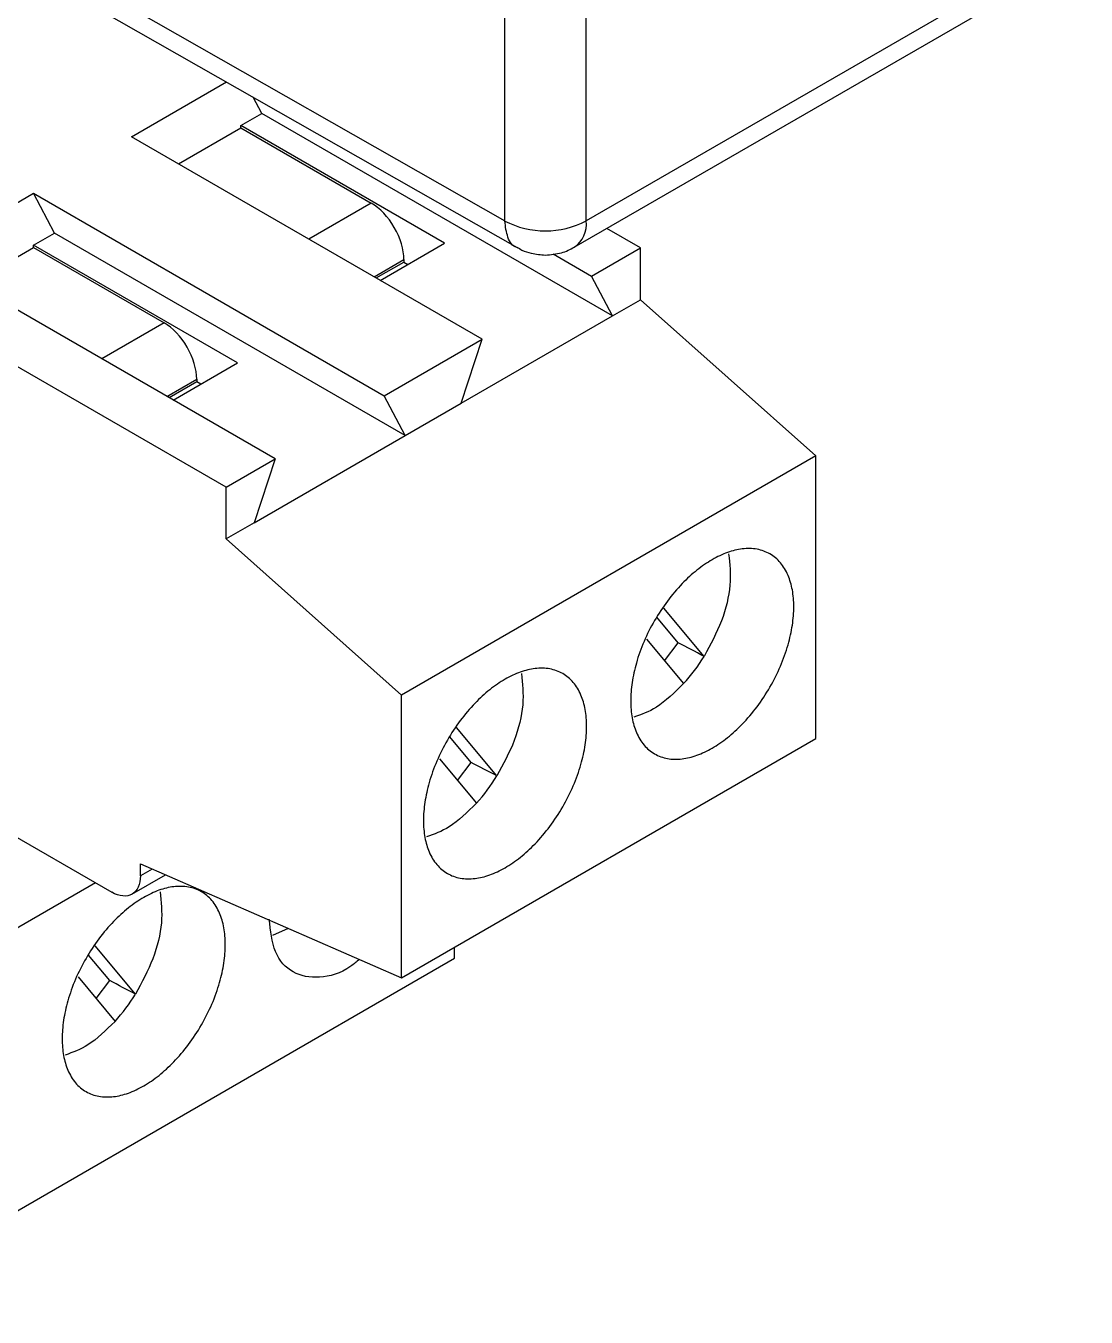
# Model space of a CAD drawing. Header units: millimetres. Extents: x 0 to 432, y 0 to 279.
# Drawn here: x 394.14 to 412.52, y 159.79 to 182.17 of the extents above; entities that cross this region are included whole.
import ezdxf

# ---------------------------------------------------------------- set-up
doc = ezdxf.new("R2010")
doc.units = ezdxf.units.MM

msp = doc.modelspace()

# ---------------------------------------------------------------- linework, layer by layer
for p, q in [((402.445, 178.788), (402.445, 211.293)), ((403.857, 178.789), (403.857, 211.294)), ((384.771, 188.856), (402.445, 178.788)), ((384.756, 188.524), (402.657, 178.327)), ((412.525, 183.793), (403.857, 178.789)), ((403.649, 178.331), (412.317, 183.335)), ((397.612, 174.174), (384.401, 181.801)), ((395.972, 180.248), (397.617, 181.198)), ((398.23, 180.653), (398.082, 180.933)), ((397.867, 180.444), (398.23, 180.653)), ((404.311, 177.142), (398.23, 180.653)), ((401.402, 178.403), (397.867, 180.444)), ((397.867, 180.403), (397.867, 180.444)), ((402.053, 176.737), (395.972, 180.248)), ((396.785, 179.778), (397.867, 180.403)), ((397.867, 180.403), (400.13, 179.097)), ((392.38, 178.174), (394.275, 179.268)), ((394.275, 179.268), (400.356, 175.758)), ((394.637, 178.579), (394.275, 179.268)), ((400.13, 179.097), (399.048, 178.472)), ((404.796, 178.321), (404.214, 178.657)), ((394.275, 178.37), (394.637, 178.579)), ((400.719, 175.069), (394.637, 178.579)), ((393.193, 177.705), (394.275, 178.329)), ((397.81, 176.329), (394.275, 178.37)), ((394.275, 178.329), (394.275, 178.37)), ((394.275, 178.329), (396.537, 177.023)), ((400.285, 177.758), (401.402, 178.403)), ((403.282, 178.216), (403.948, 177.831)), ((403.948, 177.831), (404.796, 178.321)), ((404.796, 177.423), (404.796, 178.321)), ((398.461, 174.664), (392.38, 178.174)), ((400.179, 177.819), (400.695, 178.117)), ((400.215, 177.799), (400.695, 178.076)), ((400.695, 178.117), (400.695, 178.076)), ((400.695, 178.076), (400.766, 178.035)), ((404.311, 177.142), (403.948, 177.831)), ((404.311, 177.142), (404.796, 177.423)), ((407.837, 174.717), (404.796, 177.423)), ((401.69, 175.63), (404.311, 177.142)), ((396.537, 177.023), (395.456, 176.398)), ((400.356, 175.758), (402.053, 176.737)), ((401.69, 175.63), (402.053, 176.737)), ((396.693, 175.684), (397.81, 176.329)), ((396.587, 175.745), (397.103, 176.043)), ((396.623, 175.725), (397.103, 176.002)), ((397.103, 176.043), (397.103, 176.002)), ((397.103, 176.002), (397.174, 175.962)), ((400.719, 175.069), (400.356, 175.758)), ((400.719, 175.069), (401.69, 175.63)), ((398.098, 173.556), (400.719, 175.069)), ((397.612, 174.174), (398.461, 174.664)), ((398.461, 174.664), (398.098, 173.556)), ((407.837, 174.717), (400.653, 170.57)), ((407.837, 169.818), (407.837, 174.717)), ((397.612, 173.276), (397.612, 174.174)), ((398.098, 173.556), (397.612, 173.276)), ((400.653, 170.57), (397.612, 173.276)), ((405.9, 171.24), (405.202, 172.078)), ((405.452, 171.475), (405.083, 171.918)), ((404.902, 171.54), (405.544, 170.768)), ((405.216, 171.162), (405.452, 171.475)), ((400.653, 165.67), (400.653, 170.57)), ((402.308, 169.167), (401.61, 170.005)), ((400.653, 165.67), (407.837, 169.818)), ((401.86, 169.401), (401.491, 169.844)), ((401.31, 169.466), (401.952, 168.694)), ((391.885, 169.315), (395.632, 167.151)), ((401.624, 169.089), (401.86, 169.401)), ((395.981, 167.116), (396.563, 167.452)), ((396.127, 167.641), (400.653, 165.67)), ((396.127, 167.437), (396.127, 167.641)), ((396.329, 167.554), (396.127, 167.437)), ((395.351, 167.314), (390.796, 164.684)), ((398.69, 166.525), (398.416, 166.402)), ((396.043, 165.385), (395.345, 166.223)), ((401.572, 166.006), (401.572, 166.201)), ((390.796, 159.785), (401.572, 166.006)), ((395.595, 165.62), (395.226, 166.062)), ((395.045, 165.685), (395.687, 164.913)), ((395.359, 165.307), (395.595, 165.62))]:
    msp.add_line(p, q)
for centre, radius, start, end in [((403.149, 180.154), 1.538, 242.7287, 297.3809), ((403.38, 178.729), 0.48, 304.1785, 7.2154), ((403.164, 172.932), 3.217, 317.7293, 328.274), ((399.572, 170.858), 3.217, 317.7293, 328.274), ((393.307, 167.077), 3.217, 317.7293, 328.274)]:
    msp.add_arc(centre, radius, start, end)
for points, knots in [([(400.695, 178.117), (400.695, 178.288), (400.634, 178.493), (400.425, 178.856), (400.278, 179.011), (400.13, 179.097)], [0, 0, 0, 0, 0.5, 0.5, 1, 1, 1, 1]), ([(402.656, 178.329), (402.655, 178.329), (402.577, 178.344), (402.482, 178.494), (402.457, 178.69), (402.445, 178.788)], [0, 0, 0, 0, 0.0068733, 0.503437, 1, 1, 1, 1]), ([(402.659, 178.334), (402.686, 178.316), (402.761, 178.268), (402.928, 178.215), (403.067, 178.204), (403.149, 178.197)], [0, 0, 0, 0, 0.185928, 0.52085, 1, 1, 1, 1]), ([(403.149, 178.197), (403.243, 178.205), (403.379, 178.216), (403.545, 178.274), (403.614, 178.316), (403.647, 178.336)], [0, 0, 0, 0, 0.538377, 0.776341, 1, 1, 1, 1]), ([(397.103, 176.043), (397.103, 176.214), (397.042, 176.419), (396.833, 176.782), (396.686, 176.937), (396.537, 177.023)], [0, 0, 0, 0, 0.5, 0.5, 1, 1, 1, 1]), ([(406.041, 169.65), (405.952, 169.599), (405.774, 169.515), (405.51, 169.452), (405.259, 169.456), (405.034, 169.539), (404.85, 169.692), (404.721, 169.908), (404.643, 170.168), (404.619, 170.462), (404.643, 170.784), (404.72, 171.133), (404.85, 171.499), (405.034, 171.864), (405.259, 172.206), (405.51, 172.501), (405.774, 172.743), (406.041, 172.925), (406.308, 173.051), (406.572, 173.114), (406.823, 173.11), (407.048, 173.027), (407.232, 172.874), (407.361, 172.658), (407.439, 172.398), (407.463, 172.104), (407.439, 171.782), (407.361, 171.433), (407.232, 171.067), (407.048, 170.702), (406.823, 170.36), (406.572, 170.065), (406.308, 169.823), (406.13, 169.701), (406.041, 169.65)], [0, 0, 0, 0, 0.02999, 0.060002, 0.092479, 0.125, 0.157477, 0.189998, 0.219977, 0.25, 0.279979, 0.310002, 0.342479, 0.375, 0.407477, 0.439998, 0.469977, 0.5, 0.529979, 0.560002, 0.592479, 0.625, 0.657477, 0.689998, 0.719977, 0.75, 0.779979, 0.810002, 0.842479, 0.875, 0.907477, 0.939998, 0.969988, 1, 1, 1, 1]), ([(406.326, 173.015), (406.344, 172.841), (406.382, 172.491), (406.228, 171.849), (406.01, 171.443), (405.9, 171.24)], [0, 0, 0, 0, 0.330448, 0.665225, 1, 1, 1, 1]), ([(402.449, 167.576), (402.36, 167.525), (402.182, 167.441), (401.918, 167.378), (401.667, 167.383), (401.442, 167.466), (401.258, 167.619), (401.128, 167.834), (401.051, 168.094), (401.026, 168.388), (401.051, 168.71), (401.128, 169.06), (401.258, 169.425), (401.442, 169.791), (401.667, 170.133), (401.918, 170.428), (402.182, 170.67), (402.449, 170.852), (402.715, 170.977), (402.979, 171.04), (403.231, 171.036), (403.456, 170.953), (403.64, 170.8), (403.769, 170.585), (403.847, 170.324), (403.871, 170.031), (403.847, 169.708), (403.769, 169.359), (403.64, 168.994), (403.456, 168.628), (403.231, 168.286), (402.98, 167.991), (402.716, 167.749), (402.538, 167.628), (402.449, 167.576)], [0, 0, 0, 0, 0.02999, 0.060002, 0.092479, 0.125, 0.157477, 0.189998, 0.219977, 0.25, 0.279979, 0.310002, 0.342479, 0.375, 0.407477, 0.439998, 0.469977, 0.5, 0.529979, 0.560002, 0.592479, 0.625, 0.657477, 0.689998, 0.719977, 0.75, 0.779979, 0.810002, 0.842479, 0.875, 0.907477, 0.939998, 0.969988, 1, 1, 1, 1]), ([(402.734, 170.941), (402.752, 170.768), (402.79, 170.418), (402.636, 169.775), (402.417, 169.369), (402.308, 169.167)], [0, 0, 0, 0, 0.330448, 0.665225, 1, 1, 1, 1]), ([(405.544, 170.768), (405.388, 170.615), (405.106, 170.336), (404.812, 170.231), (404.681, 170.184)], [0, 0, 0, 0, 0.551715, 1, 1, 1, 1]), ([(401.952, 168.694), (401.796, 168.541), (401.513, 168.263), (401.22, 168.157), (401.089, 168.11)], [0, 0, 0, 0, 0.5517152, 1, 1, 1, 1]), ([(396.184, 163.795), (396.095, 163.743), (395.917, 163.66), (395.653, 163.597), (395.402, 163.601), (395.177, 163.684), (394.993, 163.837), (394.864, 164.053), (394.786, 164.313), (394.762, 164.607), (394.786, 164.929), (394.863, 165.278), (394.993, 165.644), (395.177, 166.009), (395.402, 166.351), (395.653, 166.646), (395.917, 166.888), (396.184, 167.07), (396.45, 167.196), (396.714, 167.259), (396.966, 167.254), (397.191, 167.172), (397.375, 167.019), (397.504, 166.803), (397.582, 166.543), (397.606, 166.249), (397.582, 165.927), (397.504, 165.577), (397.375, 165.212), (397.191, 164.847), (396.966, 164.504), (396.715, 164.209), (396.451, 163.968), (396.273, 163.846), (396.184, 163.795)], [0, 0, 0, 0, 0.0299904, 0.0600016, 0.0924793, 0.1249996, 0.1574773, 0.1899976, 0.2199775, 0.2499996, 0.2799795, 0.3100016, 0.3424793, 0.3749996, 0.4074773, 0.4399976, 0.4699775, 0.4999996, 0.5299795, 0.5600016, 0.5924793, 0.6249996, 0.6574773, 0.6899976, 0.7199775, 0.7499996, 0.7799795, 0.8100016, 0.8424793, 0.8749996, 0.9074773, 0.9399976, 0.9699884, 1, 1, 1, 1]), ([(396.127, 167.437), (396.127, 167.288), (396.074, 167.17), (395.891, 167.064), (395.762, 167.077), (395.632, 167.151)], [0, 0, 0, 0, 0.5, 0.5, 1, 1, 1, 1]), ([(396.469, 167.16), (396.487, 166.986), (396.525, 166.636), (396.371, 165.993), (396.152, 165.588), (396.043, 165.385)], [0, 0, 0, 0, 0.330449, 0.665225, 1, 1, 1, 1]), ([(399.924, 165.988), (399.875, 165.946), (399.646, 165.751), (399.218, 165.643), (398.753, 165.723), (398.425, 166.081), (398.383, 166.484), (398.362, 166.685)], [0, 0, 0, 0, 0.063996, 0.297997, 0.531998, 0.766, 1, 1, 1, 1]), ([(395.687, 164.913), (395.531, 164.759), (395.248, 164.481), (394.955, 164.376), (394.824, 164.329)], [0, 0, 0, 0, 0.551715, 1, 1, 1, 1])]:
    msp.add_open_spline(points, degree=3, knots=knots)
for points in [[(405.9, 171.24), (405.751, 171.318), (405.601, 171.397), (405.452, 171.475)], [(402.308, 169.167), (402.159, 169.245), (402.009, 169.323), (401.86, 169.401)], [(396.043, 165.385), (395.894, 165.463), (395.744, 165.541), (395.595, 165.62)]]:
    msp.add_open_spline(points, degree=3)

doc.saveas('drawing.dxf')
